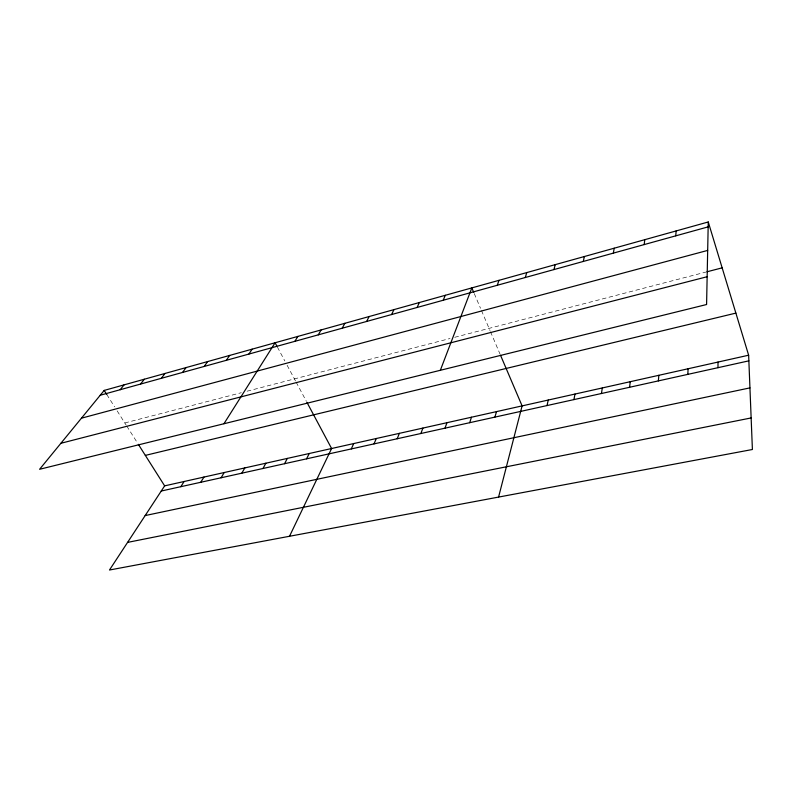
<?xml version="1.0" encoding="UTF-8"?>
<svg xmlns="http://www.w3.org/2000/svg" width="792" height="792" viewBox="0 0 792 792"><rect width="100%" height="100%" fill="white"/><g stroke="black" fill="none" stroke-linecap="round" stroke-linejoin="round"><path stroke-width="0.59" stroke-dasharray="3.96 2.97" d="M124.799 422.958L241.322 392.703M247.064 391.208L450.024 338.511M454.687 337.303L705.761 272.102M106.781 394.515L114.583 406.821M117.137 410.86L126.096 425.007M126.74 426.027L137.709 443.332M277.388 347.054L284.843 361.003M287.09 365.221L295.555 381.051M296.119 382.12L306.336 401.237M474.25 293.575L480.536 308.335M481.487 310.563L490.03 330.62M490.505 331.749L500.039 354.123"/><path stroke-width="1.19" d="M717.988 367.686L718.007 362.063M708.256 221.978L706.583 304.524L39.6 469.28L104.188 390.416L708.256 221.978L748.638 355.212L752.4 449.5L109.474 570.022L164.637 485.862L748.638 355.212M687.832 374.368L688.08 368.755M675.764 235.838L676.13 230.937M658.37 380.902L658.835 375.299M629.581 387.278L630.254 381.695M644.173 244.589L644.787 239.669M601.435 393.515L602.306 387.951M613.354 253.123L614.206 248.203M573.913 399.613L574.982 394.06M583.278 261.459L584.367 256.519M547.005 405.573L548.252 400.039M498.574 497.089L522.096 405.89L500.514 355.232M553.935 269.587L555.232 264.647M494.911 417.107L496.505 411.612M525.274 277.527L526.779 272.577M469.705 422.7L471.448 417.226M497.277 285.278L498.98 280.328M445.025 428.165L446.926 422.71M420.859 433.521L422.898 428.086M440.342 370.29L471.824 287.902L473.764 292.446M397.188 438.758L399.376 433.343M443.213 300.247L445.282 295.307M374.012 443.896L376.329 438.501M417.097 307.484L419.344 302.534M351.292 448.925L353.737 443.55M289.516 536.273L331.601 448.51L306.9 402.287M391.565 314.553L393.97 309.613M306.563 458.835L309.246 453.509M366.597 321.473L369.151 316.533M284.546 463.716L287.348 458.41M342.174 328.235L344.876 323.304M262.964 468.498L265.874 463.211M241.817 473.18L244.837 467.914M318.275 334.858L321.116 329.927M221.087 477.774L224.195 472.537M294.881 341.332L297.861 336.412M200.752 482.278L203.96 477.061M223.928 423.75L275.091 342.758L276.814 345.985M180.814 486.694L184.11 481.506M248.906 354.064L252.133 349.163M226.304 360.32L229.65 355.43M204.188 366.448L207.643 361.568M182.526 372.448L186.1 367.577M161.32 378.328L164.993 373.468M140.54 384.08L144.312 379.229M120.186 389.713L124.047 384.882M100.237 395.238L708.157 226.868M81.457 418.176L707.682 250.411M706.939 271.795L722.156 267.844M60.885 443.292L707.147 276.725M145.342 455.39L735.877 313.107M161.251 491.03L748.866 360.845M145.164 515.572L749.945 387.882M127.591 542.391L751.143 417.938M104.188 390.416L106.781 394.515M138.343 444.342L164.637 485.862"/></g></svg>
